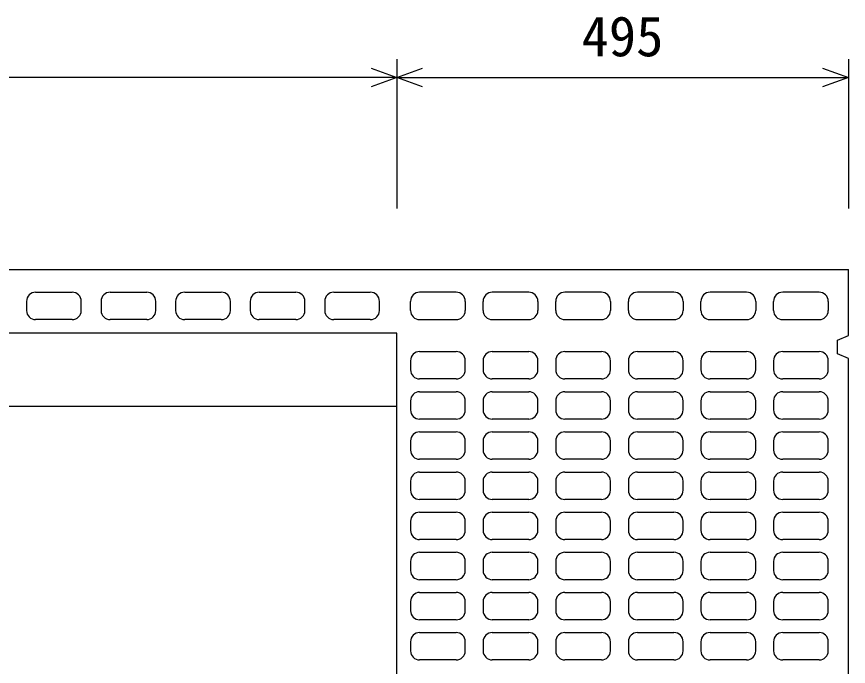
# Model space of a CAD drawing. Units: millimetres, scale not verified. Extents: x -16800 to 16800, y -5940 to 5940.
# Drawn here: x -8666 to -7754, y 3393 to 4105 of the extents above; entities that cross this region are included whole.
import ezdxf
from ezdxf.enums import TextEntityAlignment as Align

# ---------------------------------------------------------------- set-up
doc = ezdxf.new("R2010")
doc.units = ezdxf.units.MM
doc.header["$LTSCALE"] = 20
for name, color, linetype, lineweight in [('0-0_DIM', 7, 'Continuous', 25), ('0-2_HATCH', 6, 'Continuous', 25), ('0-5_OUTLINE', 3, 'Continuous', 25)]:
    doc.layers.add(name, color=color, linetype=linetype, lineweight=lineweight)
doc.styles.add('ＭＳ ゴシック', font='')
doc.styles.get('ＭＳ ゴシック').set_extended_font_data('MS Gothic')

msp = doc.modelspace()

# ---------------------------------------------------------------- linework, layer by layer
at = {"layer": '0-0_DIM'}
for p, q in [((-8248.82, 4058.29), (-8248.82, 3894.53)), ((-7753.82, 4058.29), (-7753.82, 3894.53)), ((-8248.82, 4038.29), (-9258.82, 4038.29)), ((-8248.82, 4038.29), (-7753.82, 4038.29))]:
    msp.add_line(p, q, dxfattribs=at)
for points in [[(-8277.02, 4048.55), (-8248.82, 4038.29), (-8277.02, 4028.03)], [(-8220.63, 4028.03), (-8248.82, 4038.29), (-8220.63, 4048.55)], [(-7782.01, 4048.55), (-7753.82, 4038.29), (-7782.01, 4028.03)]]:
    msp.add_lwpolyline(points, dxfattribs=at)
at = {"layer": '0-2_HATCH'}
for p, q in [((-8644.77, 3802.86), (-8604.77, 3802.86)), ((-8563.05, 3802.86), (-8523.05, 3802.86)), ((-8481.33, 3802.86), (-8441.33, 3802.86)), ((-8399.61, 3802.86), (-8359.61, 3802.86)), ((-8317.89, 3802.86), (-8277.89, 3802.86)), ((-8183.82, 3802.86), (-8223.82, 3802.86)), ((-8104.22, 3802.86), (-8144.22, 3802.86)), ((-8024.62, 3802.86), (-8064.62, 3802.86)), ((-7945.03, 3802.86), (-7985.02, 3802.86)), ((-7865.43, 3802.86), (-7905.42, 3802.86)), ((-7785.83, 3802.86), (-7825.82, 3802.86)), ((-8654.77, 3792.86), (-8654.77, 3782.86)), ((-8594.77, 3782.86), (-8594.77, 3792.86)), ((-8573.05, 3792.86), (-8573.05, 3782.86)), ((-8513.05, 3782.86), (-8513.05, 3792.86)), ((-8491.33, 3792.86), (-8491.33, 3782.86)), ((-8431.33, 3782.86), (-8431.33, 3792.86)), ((-8409.61, 3792.86), (-8409.61, 3782.86)), ((-8349.61, 3782.86), (-8349.61, 3792.86)), ((-8327.89, 3792.86), (-8327.89, 3782.86)), ((-8267.89, 3782.86), (-8267.89, 3792.86)), ((-8233.82, 3782.86), (-8233.82, 3792.86)), ((-8173.82, 3792.86), (-8173.82, 3782.86)), ((-8154.22, 3782.86), (-8154.22, 3792.86)), ((-8094.22, 3792.86), (-8094.22, 3782.86)), ((-8074.62, 3782.86), (-8074.62, 3792.86)), ((-8014.62, 3792.86), (-8014.62, 3782.86)), ((-7995.02, 3782.86), (-7995.02, 3792.86)), ((-7935.02, 3792.86), (-7935.02, 3782.86)), ((-7915.42, 3782.86), (-7915.42, 3792.86)), ((-7855.42, 3792.86), (-7855.42, 3782.86)), ((-7835.82, 3782.86), (-7835.82, 3792.86)), ((-7775.83, 3792.86), (-7775.82, 3782.86)), ((-8604.77, 3772.86), (-8644.77, 3772.86)), ((-8523.05, 3772.86), (-8563.05, 3772.86)), ((-8441.33, 3772.86), (-8481.33, 3772.86)), ((-8359.61, 3772.86), (-8399.61, 3772.86)), ((-8277.89, 3772.86), (-8317.89, 3772.86)), ((-8223.82, 3772.86), (-8183.82, 3772.86)), ((-8144.22, 3772.86), (-8104.22, 3772.86)), ((-8064.62, 3772.86), (-8024.62, 3772.86)), ((-7985.02, 3772.86), (-7945.03, 3772.86)), ((-7905.42, 3772.86), (-7865.43, 3772.86)), ((-7825.82, 3772.86), (-7785.83, 3772.86)), ((-8223.82, 3737.86), (-8183.83, 3737.86)), ((-8144.23, 3737.86), (-8104.22, 3737.86)), ((-8064.62, 3737.86), (-8024.62, 3737.86)), ((-7985.02, 3737.86), (-7945.03, 3737.86)), ((-7905.43, 3737.86), (-7865.43, 3737.86)), ((-7825.83, 3737.86), (-7785.83, 3737.86)), ((-8233.83, 3727.86), (-8233.83, 3717.86)), ((-8173.82, 3717.86), (-8173.82, 3727.86)), ((-8154.23, 3727.86), (-8154.23, 3717.86)), ((-8094.23, 3717.86), (-8094.23, 3727.86)), ((-8074.63, 3727.86), (-8074.63, 3717.86)), ((-8014.63, 3717.86), (-8014.63, 3727.86)), ((-7995.03, 3727.86), (-7995.03, 3717.86)), ((-7935.03, 3717.86), (-7935.03, 3727.86)), ((-7915.43, 3727.86), (-7915.43, 3717.86)), ((-7855.43, 3717.86), (-7855.43, 3727.86)), ((-7835.83, 3727.86), (-7835.83, 3717.86)), ((-7775.83, 3717.86), (-7775.83, 3727.86)), ((-8183.83, 3707.86), (-8223.82, 3707.86)), ((-8104.22, 3707.86), (-8144.23, 3707.86)), ((-8024.62, 3707.86), (-8064.62, 3707.86)), ((-7945.03, 3707.86), (-7985.02, 3707.86)), ((-7865.43, 3707.86), (-7905.43, 3707.86)), ((-7785.83, 3707.86), (-7825.83, 3707.86)), ((-8223.82, 3693.86), (-8183.83, 3693.86)), ((-8144.23, 3693.86), (-8104.22, 3693.86)), ((-8064.62, 3693.86), (-8024.62, 3693.86)), ((-7985.02, 3693.86), (-7945.03, 3693.86)), ((-7905.43, 3693.86), (-7865.43, 3693.86)), ((-7825.83, 3693.86), (-7785.83, 3693.86)), ((-8233.83, 3683.86), (-8233.83, 3673.86)), ((-8173.82, 3673.86), (-8173.82, 3683.86)), ((-8154.23, 3683.86), (-8154.23, 3673.86)), ((-8094.23, 3673.86), (-8094.23, 3683.86)), ((-8074.63, 3683.86), (-8074.63, 3673.86)), ((-8014.63, 3673.86), (-8014.63, 3683.86)), ((-7995.03, 3683.86), (-7995.03, 3673.86)), ((-7935.03, 3673.86), (-7935.03, 3683.86)), ((-7915.43, 3683.86), (-7915.43, 3673.86)), ((-7855.43, 3673.86), (-7855.43, 3683.86)), ((-7835.83, 3683.86), (-7835.83, 3673.86)), ((-7775.83, 3673.86), (-7775.83, 3683.86)), ((-8183.83, 3663.86), (-8223.82, 3663.86)), ((-8104.22, 3663.86), (-8144.23, 3663.86)), ((-8024.62, 3663.86), (-8064.62, 3663.86)), ((-7945.03, 3663.86), (-7985.02, 3663.86)), ((-7865.43, 3663.86), (-7905.43, 3663.86)), ((-7785.83, 3663.86), (-7825.83, 3663.86)), ((-8223.82, 3649.86), (-8183.83, 3649.86)), ((-8144.23, 3649.86), (-8104.22, 3649.86)), ((-8064.62, 3649.86), (-8024.62, 3649.86)), ((-7985.02, 3649.86), (-7945.03, 3649.86)), ((-7905.43, 3649.86), (-7865.43, 3649.86)), ((-7825.83, 3649.86), (-7785.83, 3649.86)), ((-8233.83, 3639.86), (-8233.83, 3629.86)), ((-8173.82, 3629.86), (-8173.82, 3639.86)), ((-8154.23, 3639.86), (-8154.23, 3629.86)), ((-8094.23, 3629.86), (-8094.23, 3639.86)), ((-8074.63, 3639.86), (-8074.63, 3629.86)), ((-8014.63, 3629.86), (-8014.63, 3639.86)), ((-7995.03, 3639.86), (-7995.03, 3629.86)), ((-7935.03, 3629.86), (-7935.03, 3639.86)), ((-7915.43, 3639.86), (-7915.43, 3629.86)), ((-7855.43, 3629.86), (-7855.43, 3639.86)), ((-7835.83, 3639.86), (-7835.83, 3629.86)), ((-7775.83, 3629.86), (-7775.83, 3639.86)), ((-8183.83, 3619.86), (-8223.82, 3619.86)), ((-8104.22, 3619.86), (-8144.23, 3619.86)), ((-8024.62, 3619.86), (-8064.62, 3619.86)), ((-7945.03, 3619.86), (-7985.02, 3619.86)), ((-7865.43, 3619.86), (-7905.43, 3619.86)), ((-7785.83, 3619.86), (-7825.83, 3619.86)), ((-8223.82, 3605.86), (-8183.83, 3605.86)), ((-8144.23, 3605.86), (-8104.22, 3605.86)), ((-8064.62, 3605.86), (-8024.62, 3605.86)), ((-7985.02, 3605.86), (-7945.03, 3605.86)), ((-7905.43, 3605.86), (-7865.43, 3605.86)), ((-7825.83, 3605.86), (-7785.83, 3605.86)), ((-8233.83, 3595.86), (-8233.83, 3585.86)), ((-8173.82, 3585.86), (-8173.82, 3595.86)), ((-8154.23, 3595.86), (-8154.23, 3585.86)), ((-8094.23, 3585.86), (-8094.23, 3595.86)), ((-8074.63, 3595.86), (-8074.63, 3585.86)), ((-8014.63, 3585.86), (-8014.63, 3595.86)), ((-7995.03, 3595.86), (-7995.03, 3585.86)), ((-7935.03, 3585.86), (-7935.03, 3595.86)), ((-7915.43, 3595.86), (-7915.43, 3585.86)), ((-7855.43, 3585.86), (-7855.43, 3595.86)), ((-7835.83, 3595.86), (-7835.83, 3585.86)), ((-7775.83, 3585.86), (-7775.83, 3595.86)), ((-8183.83, 3575.86), (-8223.82, 3575.86)), ((-8104.22, 3575.86), (-8144.23, 3575.86)), ((-8024.62, 3575.86), (-8064.62, 3575.86)), ((-7945.03, 3575.86), (-7985.02, 3575.86)), ((-7865.43, 3575.86), (-7905.43, 3575.86)), ((-7785.83, 3575.86), (-7825.83, 3575.86)), ((-8223.82, 3561.86), (-8183.83, 3561.86)), ((-8144.23, 3561.86), (-8104.22, 3561.86)), ((-8064.62, 3561.86), (-8024.62, 3561.86)), ((-7985.02, 3561.86), (-7945.03, 3561.86)), ((-7905.43, 3561.86), (-7865.43, 3561.86)), ((-7825.83, 3561.86), (-7785.83, 3561.86)), ((-8233.83, 3551.86), (-8233.83, 3541.86)), ((-8173.82, 3541.86), (-8173.82, 3551.86)), ((-8154.23, 3551.86), (-8154.23, 3541.86)), ((-8094.23, 3541.86), (-8094.23, 3551.86)), ((-8074.63, 3551.86), (-8074.63, 3541.86)), ((-8014.63, 3541.86), (-8014.63, 3551.86)), ((-7995.03, 3551.86), (-7995.03, 3541.86)), ((-7935.03, 3541.86), (-7935.03, 3551.86)), ((-7915.43, 3551.86), (-7915.43, 3541.86)), ((-7855.43, 3541.86), (-7855.43, 3551.86)), ((-7835.83, 3551.86), (-7835.83, 3541.86)), ((-7775.83, 3541.86), (-7775.83, 3551.86)), ((-8183.83, 3531.86), (-8223.82, 3531.86)), ((-8104.22, 3531.86), (-8144.23, 3531.86)), ((-8024.62, 3531.86), (-8064.62, 3531.86)), ((-7945.03, 3531.86), (-7985.02, 3531.86)), ((-7865.43, 3531.86), (-7905.43, 3531.86)), ((-7785.83, 3531.86), (-7825.83, 3531.86)), ((-8223.82, 3517.86), (-8183.83, 3517.86)), ((-8144.23, 3517.86), (-8104.22, 3517.86)), ((-8064.62, 3517.86), (-8024.62, 3517.86)), ((-7985.02, 3517.86), (-7945.03, 3517.86)), ((-7905.43, 3517.86), (-7865.43, 3517.86)), ((-7825.83, 3517.86), (-7785.83, 3517.86)), ((-8233.83, 3507.86), (-8233.83, 3497.86)), ((-8173.82, 3497.86), (-8173.82, 3507.86)), ((-8154.23, 3507.86), (-8154.23, 3497.86)), ((-8094.23, 3497.86), (-8094.23, 3507.86)), ((-8074.63, 3507.86), (-8074.63, 3497.86)), ((-8014.63, 3497.86), (-8014.63, 3507.86)), ((-7995.03, 3507.86), (-7995.03, 3497.86)), ((-7935.03, 3497.86), (-7935.03, 3507.86)), ((-7915.43, 3507.86), (-7915.43, 3497.86)), ((-7855.43, 3497.86), (-7855.43, 3507.86)), ((-7835.83, 3507.86), (-7835.83, 3497.86)), ((-7775.83, 3497.86), (-7775.83, 3507.86)), ((-8183.83, 3487.86), (-8223.82, 3487.86)), ((-8104.22, 3487.86), (-8144.23, 3487.86)), ((-8024.62, 3487.86), (-8064.62, 3487.86)), ((-7945.03, 3487.86), (-7985.02, 3487.86)), ((-7865.43, 3487.86), (-7905.43, 3487.86)), ((-7785.83, 3487.86), (-7825.83, 3487.86)), ((-8223.82, 3473.86), (-8183.83, 3473.86)), ((-8144.23, 3473.86), (-8104.22, 3473.86)), ((-8064.62, 3473.86), (-8024.62, 3473.86)), ((-7985.02, 3473.86), (-7945.03, 3473.86)), ((-7905.43, 3473.86), (-7865.43, 3473.86)), ((-7825.83, 3473.86), (-7785.83, 3473.86)), ((-8233.83, 3463.86), (-8233.83, 3453.86)), ((-8173.82, 3453.86), (-8173.82, 3463.86)), ((-8154.23, 3463.86), (-8154.23, 3453.86)), ((-8094.23, 3453.86), (-8094.23, 3463.86)), ((-8074.63, 3463.86), (-8074.63, 3453.86)), ((-8014.63, 3453.86), (-8014.63, 3463.86)), ((-7995.03, 3463.86), (-7995.03, 3453.86)), ((-7935.03, 3453.86), (-7935.03, 3463.86)), ((-7915.43, 3463.86), (-7915.43, 3453.86)), ((-7855.43, 3453.86), (-7855.43, 3463.86)), ((-7835.83, 3463.86), (-7835.83, 3453.86)), ((-7775.83, 3453.86), (-7775.83, 3463.86)), ((-8183.83, 3443.86), (-8223.82, 3443.86)), ((-8104.22, 3443.86), (-8144.23, 3443.86)), ((-8024.62, 3443.86), (-8064.62, 3443.86)), ((-7945.03, 3443.86), (-7985.02, 3443.86)), ((-7865.43, 3443.86), (-7905.43, 3443.86)), ((-7785.83, 3443.86), (-7825.83, 3443.86)), ((-8223.82, 3429.86), (-8183.83, 3429.86)), ((-8144.23, 3429.86), (-8104.22, 3429.86)), ((-8064.62, 3429.86), (-8024.62, 3429.86)), ((-7985.02, 3429.86), (-7945.03, 3429.86)), ((-7905.43, 3429.86), (-7865.43, 3429.86)), ((-7825.83, 3429.86), (-7785.83, 3429.86)), ((-8233.83, 3419.86), (-8233.83, 3409.86)), ((-8173.82, 3409.86), (-8173.82, 3419.86)), ((-8154.23, 3419.86), (-8154.23, 3409.86)), ((-8094.23, 3409.86), (-8094.23, 3419.86)), ((-8074.63, 3419.86), (-8074.63, 3409.86)), ((-8014.63, 3409.86), (-8014.63, 3419.86)), ((-7995.03, 3419.86), (-7995.03, 3409.86)), ((-7935.03, 3409.86), (-7935.03, 3419.86)), ((-7915.43, 3419.86), (-7915.43, 3409.86)), ((-7855.43, 3409.86), (-7855.43, 3419.86)), ((-7835.83, 3419.86), (-7835.83, 3409.86)), ((-7775.83, 3409.86), (-7775.83, 3419.86)), ((-8183.83, 3399.86), (-8223.82, 3399.86)), ((-8104.22, 3399.86), (-8144.23, 3399.86)), ((-8024.62, 3399.86), (-8064.62, 3399.86)), ((-7945.03, 3399.86), (-7985.02, 3399.86)), ((-7865.43, 3399.86), (-7905.43, 3399.86)), ((-7785.83, 3399.86), (-7825.83, 3399.86))]:
    msp.add_line(p, q, dxfattribs=at)
for centre, start, end in [((-8644.77, 3792.86), 90, 180), ((-8604.77, 3792.86), 0, 90), ((-8563.05, 3792.86), 90, 180), ((-8523.05, 3792.86), 0, 90), ((-8481.33, 3792.86), 90, 180), ((-8441.33, 3792.86), 0, 90), ((-8399.61, 3792.86), 90, 180), ((-8359.61, 3792.86), 0, 90), ((-8317.89, 3792.86), 90, 180), ((-8277.89, 3792.86), 0, 90), ((-8223.82, 3792.86), 89.99998, 180), ((-8183.82, 3792.86), 0.00002, 90.00002), ((-8144.22, 3792.86), 90, 179.99998), ((-8104.22, 3792.86), 359.99998, 90), ((-8064.62, 3792.86), 90, 179.99998), ((-8024.62, 3792.86), 359.99998, 90), ((-7985.02, 3792.86), 90, 179.99998), ((-7945.03, 3792.86), 359.99998, 90), ((-7905.42, 3792.86), 90, 179.99998), ((-7865.43, 3792.86), 359.99998, 90), ((-7825.82, 3792.86), 90, 179.99998), ((-7785.83, 3792.86), 359.99998, 90), ((-8644.77, 3782.86), 180, 270), ((-8604.77, 3782.86), 270, 0), ((-8563.05, 3782.86), 180, 270), ((-8523.05, 3782.86), 270, 0), ((-8481.33, 3782.86), 180, 270), ((-8441.33, 3782.86), 270, 0), ((-8399.61, 3782.86), 180, 270), ((-8359.61, 3782.86), 270, 0), ((-8317.89, 3782.86), 180, 270), ((-8277.89, 3782.86), 270, 0), ((-8223.82, 3782.86), 180, 269.99997), ((-8183.82, 3782.86), 270, 359.99998), ((-8144.22, 3782.86), 179.99998, 270), ((-8104.22, 3782.86), 270, 0), ((-8064.62, 3782.86), 179.99998, 270), ((-8024.62, 3782.86), 270, 0), ((-7985.02, 3782.86), 179.99998, 270), ((-7945.03, 3782.86), 270, 0), ((-7905.42, 3782.86), 179.99998, 270), ((-7865.43, 3782.86), 270, 0), ((-7825.82, 3782.86), 179.99998, 270), ((-7785.83, 3782.86), 270, 0), ((-8223.82, 3727.86), 90, 180), ((-8183.83, 3727.86), 0, 90), ((-8144.23, 3727.86), 90, 180), ((-8104.22, 3727.86), 0, 90), ((-8064.62, 3727.86), 90, 180), ((-8024.62, 3727.86), 0, 90), ((-7985.02, 3727.86), 90, 180), ((-7945.03, 3727.86), 0, 90), ((-7905.43, 3727.86), 90, 180), ((-7865.43, 3727.86), 0, 90), ((-7825.83, 3727.86), 90, 180), ((-7785.83, 3727.86), 0, 90), ((-8223.82, 3717.86), 180, 270), ((-8183.83, 3717.86), 270, 0), ((-8144.23, 3717.86), 180, 270), ((-8104.22, 3717.86), 270, 0), ((-8064.62, 3717.86), 180, 270), ((-8024.62, 3717.86), 270, 0), ((-7985.02, 3717.86), 180, 270), ((-7945.03, 3717.86), 270, 0), ((-7905.43, 3717.86), 180, 270), ((-7865.43, 3717.86), 270, 0), ((-7825.83, 3717.86), 180, 270), ((-7785.83, 3717.86), 270, 0), ((-8223.82, 3683.86), 90, 180), ((-8183.83, 3683.86), 0, 90), ((-8144.23, 3683.86), 90, 180), ((-8104.22, 3683.86), 0, 90), ((-8064.62, 3683.86), 90, 180), ((-8024.62, 3683.86), 0, 90), ((-7985.02, 3683.86), 90, 180), ((-7945.03, 3683.86), 0, 90), ((-7905.43, 3683.86), 90, 180), ((-7865.43, 3683.86), 0, 90), ((-7825.83, 3683.86), 90, 180), ((-7785.83, 3683.86), 0, 90), ((-8223.82, 3673.86), 180, 270), ((-8183.83, 3673.86), 270, 0), ((-8144.23, 3673.86), 180, 270), ((-8104.22, 3673.86), 270, 0), ((-8064.62, 3673.86), 180, 270), ((-8024.62, 3673.86), 270, 0), ((-7985.02, 3673.86), 180, 270), ((-7945.03, 3673.86), 270, 0), ((-7905.43, 3673.86), 180, 270), ((-7865.43, 3673.86), 270, 0), ((-7825.83, 3673.86), 180, 270), ((-7785.83, 3673.86), 270, 0), ((-8223.82, 3639.86), 90, 180), ((-8183.83, 3639.86), 0, 90), ((-8144.23, 3639.86), 90, 180), ((-8104.22, 3639.86), 0, 90), ((-8064.62, 3639.86), 90, 180), ((-8024.62, 3639.86), 0, 90), ((-7985.02, 3639.86), 90, 180), ((-7945.03, 3639.86), 0, 90), ((-7905.43, 3639.86), 90, 180), ((-7865.43, 3639.86), 0, 90), ((-7825.83, 3639.86), 90, 180), ((-7785.83, 3639.86), 0, 90), ((-8223.82, 3629.86), 180, 270), ((-8183.83, 3629.86), 270, 0), ((-8144.23, 3629.86), 180, 270), ((-8104.22, 3629.86), 270, 0), ((-8064.62, 3629.86), 180, 270), ((-8024.62, 3629.86), 270, 0), ((-7985.02, 3629.86), 180, 270), ((-7945.03, 3629.86), 270, 0), ((-7905.43, 3629.86), 180, 270), ((-7865.43, 3629.86), 270, 0), ((-7825.83, 3629.86), 180, 270), ((-7785.83, 3629.86), 270, 0), ((-8223.82, 3595.86), 90, 180), ((-8183.83, 3595.86), 0, 90), ((-8144.23, 3595.86), 90, 180), ((-8104.22, 3595.86), 0, 90), ((-8064.62, 3595.86), 90, 180), ((-8024.62, 3595.86), 0, 90), ((-7985.02, 3595.86), 90, 180), ((-7945.03, 3595.86), 0, 90), ((-7905.43, 3595.86), 90, 180), ((-7865.43, 3595.86), 0, 90), ((-7825.83, 3595.86), 90, 180), ((-7785.83, 3595.86), 0, 90), ((-8223.82, 3585.86), 180, 270), ((-8183.83, 3585.86), 270, 0), ((-8144.23, 3585.86), 180, 270), ((-8104.22, 3585.86), 270, 0), ((-8064.62, 3585.86), 180, 270), ((-8024.62, 3585.86), 270, 0), ((-7985.02, 3585.86), 180, 270), ((-7945.03, 3585.86), 270, 0), ((-7905.43, 3585.86), 180, 270), ((-7865.43, 3585.86), 270, 0), ((-7825.83, 3585.86), 180, 270), ((-7785.83, 3585.86), 270, 0), ((-8223.82, 3551.86), 90, 180), ((-8183.83, 3551.86), 0, 90), ((-8144.23, 3551.86), 90, 180), ((-8104.22, 3551.86), 0, 90), ((-8064.62, 3551.86), 90, 180), ((-8024.62, 3551.86), 0, 90), ((-7985.02, 3551.86), 90, 180), ((-7945.03, 3551.86), 0, 90), ((-7905.43, 3551.86), 90, 180), ((-7865.43, 3551.86), 0, 90), ((-7825.83, 3551.86), 90, 180), ((-7785.83, 3551.86), 0, 90), ((-8223.82, 3541.86), 180, 270), ((-8183.83, 3541.86), 270, 0), ((-8144.23, 3541.86), 180, 270), ((-8104.22, 3541.86), 270, 0), ((-8064.62, 3541.86), 180, 270), ((-8024.62, 3541.86), 270, 0), ((-7985.02, 3541.86), 180, 270), ((-7945.03, 3541.86), 270, 0), ((-7905.43, 3541.86), 180, 270), ((-7865.43, 3541.86), 270, 0), ((-7825.83, 3541.86), 180, 270), ((-7785.83, 3541.86), 270, 0), ((-8223.82, 3507.86), 90, 180), ((-8183.83, 3507.86), 0, 90), ((-8144.23, 3507.86), 90, 180), ((-8104.22, 3507.86), 0, 90), ((-8064.62, 3507.86), 90, 180), ((-8024.62, 3507.86), 0, 90), ((-7985.02, 3507.86), 90, 180), ((-7945.03, 3507.86), 0, 90), ((-7905.43, 3507.86), 90, 180), ((-7865.43, 3507.86), 0, 90), ((-7825.83, 3507.86), 90, 180), ((-7785.83, 3507.86), 0, 90), ((-8223.82, 3497.86), 180, 270), ((-8183.83, 3497.86), 270, 0), ((-8144.23, 3497.86), 180, 270), ((-8104.22, 3497.86), 270, 0), ((-8064.62, 3497.86), 180, 270), ((-8024.62, 3497.86), 270, 0), ((-7985.02, 3497.86), 180, 270), ((-7945.03, 3497.86), 270, 0), ((-7905.43, 3497.86), 180, 270), ((-7865.43, 3497.86), 270, 0), ((-7825.83, 3497.86), 180, 270), ((-7785.83, 3497.86), 270, 0), ((-8223.82, 3463.86), 90, 180), ((-8183.83, 3463.86), 0, 90), ((-8144.23, 3463.86), 90, 180), ((-8104.22, 3463.86), 0, 90), ((-8064.62, 3463.86), 90, 180), ((-8024.62, 3463.86), 0, 90), ((-7985.02, 3463.86), 90, 180), ((-7945.03, 3463.86), 0, 90), ((-7905.43, 3463.86), 90, 180), ((-7865.43, 3463.86), 0, 90), ((-7825.83, 3463.86), 90, 180), ((-7785.83, 3463.86), 0, 90), ((-8223.82, 3453.86), 180, 270), ((-8183.83, 3453.86), 270, 0), ((-8144.23, 3453.86), 180, 270), ((-8104.22, 3453.86), 270, 0), ((-8064.62, 3453.86), 180, 270), ((-8024.62, 3453.86), 270, 0), ((-7985.02, 3453.86), 180, 270), ((-7945.03, 3453.86), 270, 0), ((-7905.43, 3453.86), 180, 270), ((-7865.43, 3453.86), 270, 0), ((-7825.83, 3453.86), 180, 270), ((-7785.83, 3453.86), 270, 0), ((-8223.82, 3419.86), 90, 180), ((-8183.83, 3419.86), 0, 90), ((-8144.23, 3419.86), 90, 180), ((-8104.22, 3419.86), 0, 90), ((-8064.62, 3419.86), 90, 180), ((-8024.62, 3419.86), 0, 90), ((-7985.02, 3419.86), 90, 180), ((-7945.03, 3419.86), 0, 90), ((-7905.43, 3419.86), 90, 180), ((-7865.43, 3419.86), 0, 90), ((-7825.83, 3419.86), 90, 180), ((-7785.83, 3419.86), 0, 90), ((-8223.82, 3409.86), 180, 270), ((-8183.83, 3409.86), 270, 0), ((-8144.23, 3409.86), 180, 270), ((-8104.22, 3409.86), 270, 0), ((-8064.62, 3409.86), 180, 270), ((-8024.62, 3409.86), 270, 0), ((-7985.02, 3409.86), 180, 270), ((-7945.03, 3409.86), 270, 0), ((-7905.43, 3409.86), 180, 270), ((-7865.43, 3409.86), 270, 0), ((-7825.83, 3409.86), 180, 270), ((-7785.83, 3409.86), 270, 0)]:
    msp.add_arc(centre, 10, start, end, dxfattribs=at)
at = {"layer": '0-5_OUTLINE'}
for p, q in [((-9753.82, 3827.86), (-7753.83, 3827.86)), ((-7753.83, 3755.36), (-7753.83, 3827.86)), ((-8248.82, 3757.86), (-9258.82, 3757.86)), ((-8248.82, 2927.86), (-8248.82, 3757.86)), ((-7765.82, 3750.36), (-7753.83, 3755.36)), ((-7765.82, 3735.36), (-7765.82, 3750.36)), ((-7753.83, 3730.36), (-7765.82, 3735.36)), ((-7753.83, 2955.36), (-7753.83, 3730.36)), ((-9258.82, 3677.86), (-8248.82, 3677.86))]:
    msp.add_line(p, q, dxfattribs=at)

# ---------------------------------------------------------------- texts
at = {"layer": '0-0_DIM', "style": 'ＭＳ ゴシック'}
msp.add_text('495', height=43.99, dxfattribs=at).set_placement((-8046.32, 4048.29), align=Align.BOTTOM_LEFT)

doc.saveas('drawing.dxf')
